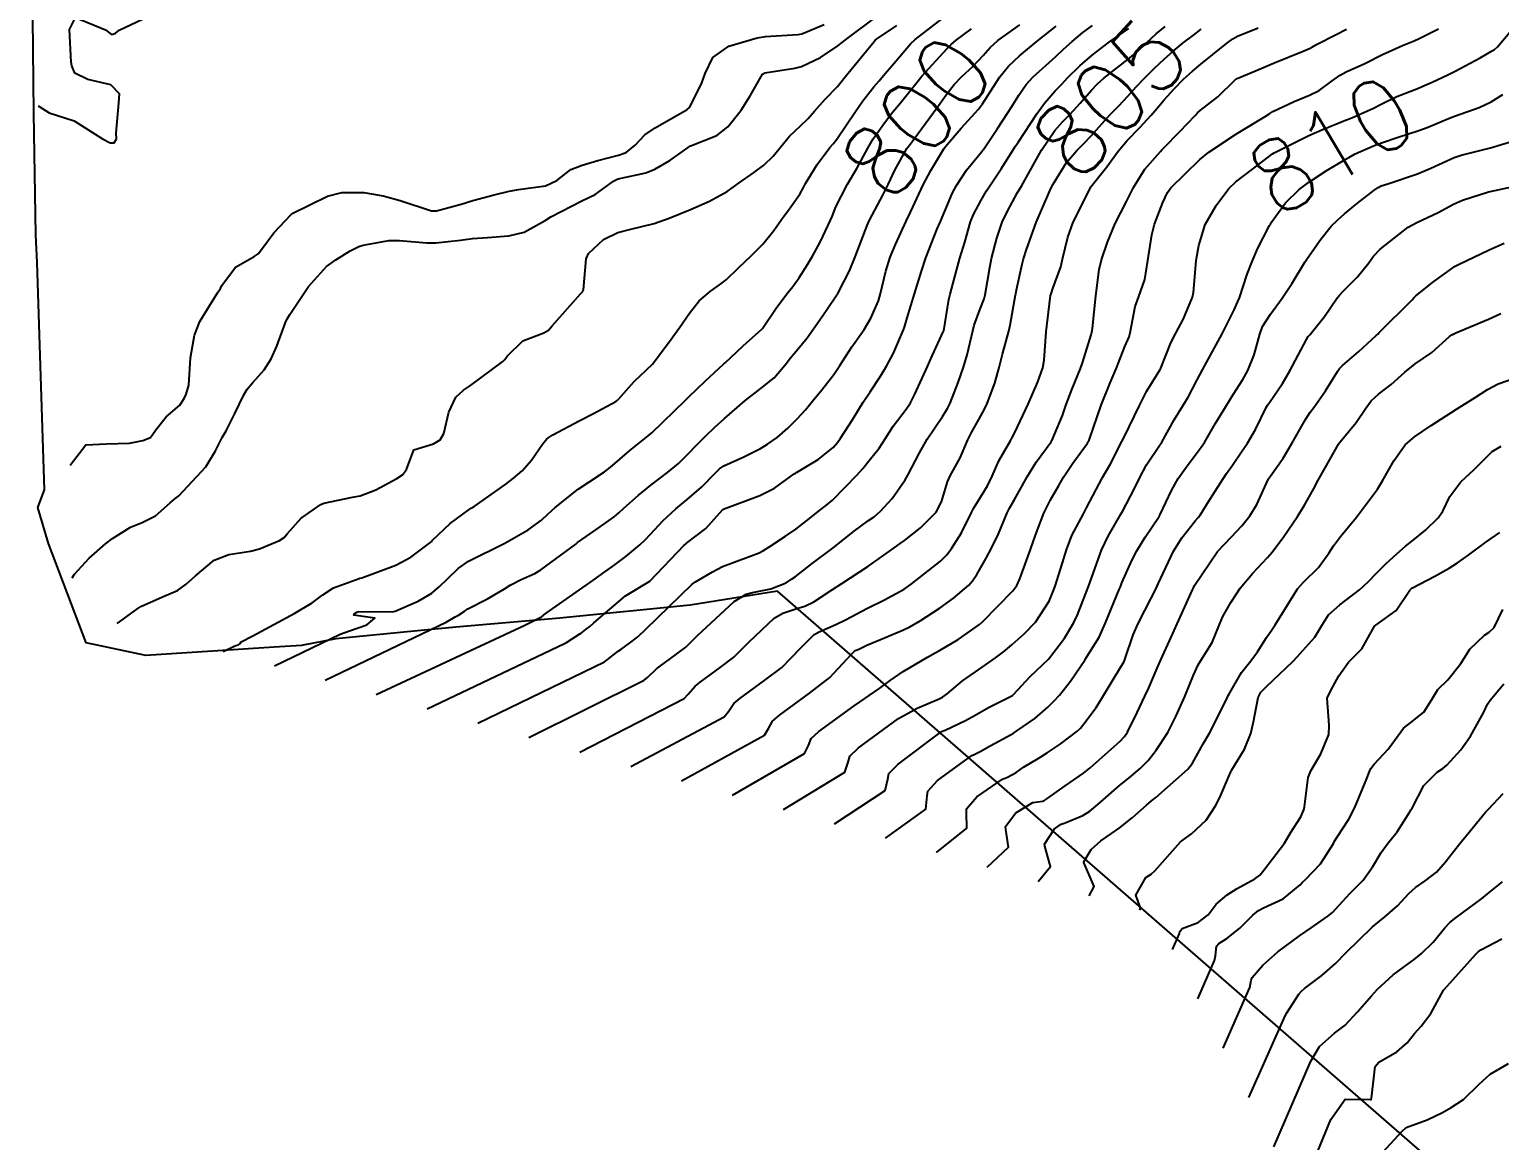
# Model space of a CAD drawing. Header units: metres. Extents: x 307586 to 320046, y 7427249 to 7434250.
# Drawn here: x 319058.2 to 319139.2, y 7427619.6 to 7427680.8 of the extents above; entities that cross this region are included whole.
import ezdxf
from ezdxf.enums import TextEntityAlignment as Align

# ---------------------------------------------------------------- set-up
doc = ezdxf.new("R2010")
doc.units = ezdxf.units.M
doc.header["$MEASUREMENT"] = 0
for name, color, linetype in [('Area', 45, 'Continuous'), ('Cotas', 45, 'Continuous'), ('Curvas de Nivel 1m', 11, 'Continuous'), ('Curvas de Nivel 5m', 15, 'Continuous')]:
    doc.layers.add(name, color=color, linetype=linetype)
doc.styles.add('Style-STANDARD', font='STANDARD.shx')

msp = doc.modelspace()

# ---------------------------------------------------------------- linework, layer by layer
at = {"layer": 'Area'}
msp.add_polyline3d([(319138.636, 7427615.727, 826.747), (319099.406, 7427649.897, 804.021), (319094.589, 7427649.132, 802.617), (319087.418, 7427648.418, 800.706), (319081.688, 7427647.917, 799.786), (319079.583, 7427647.718, 799.276), (319075.082, 7427647.275, 802.838), (319073.193, 7427646.916, 804.937), (319071.683, 7427646.819, 802.355), (319064.619, 7427646.361, 802.22), (319061.328, 7427647.065, 807.509), (319059.261, 7427652.537, 803.972), (319058.671, 7427654.519, 804.834), (319059.036, 7427655.486, 804.108), (319058.637, 7427668.015, 795.355), (319058.555, 7427669.53, 795.315), (319058.453, 7427676.23, 795.055), (319058.304, 7427690.269, 796.975), (319058.204, 7427692.157, 795.246), (319058.369, 7427693.216, 795.137), (319058.322, 7427697.597, 794.806), (319058.472, 7427700.575, 794.617), (319058.728, 7427703.345, 794.826), (319058.248, 7427719.365, 794.916)], dxfattribs=at)
at = {"layer": 'Curvas de Nivel 1m', "flags": 128}
for points, elevation in [([(319060.443, 7427656.84), (319061.318, 7427657.967), (319062.455, 7427658.013), (319063.72, 7427658.065), (319064.457, 7427658.206), (319064.872, 7427658.372), (319065.176, 7427658.783), (319065.74, 7427659.512), (319066.484, 7427660.143), (319066.735, 7427660.52), (319066.843, 7427660.765), (319066.981, 7427661.246), (319067.079, 7427662.762), (319067.291, 7427663.999), (319067.598, 7427664.754), (319068.559, 7427666.339), (319068.719, 7427666.581), (319068.803, 7427666.738), (319069.547, 7427667.756), (319070.579, 7427668.341), (319070.804, 7427668.494), (319070.995, 7427668.716), (319071.671, 7427669.635), (319072.612, 7427670.652), (319072.638, 7427670.674), (319072.667, 7427670.699), (319074.623, 7427671.664), (319075.419, 7427671.868), (319076.625, 7427671.865), (319077.679, 7427671.69), (319078.621, 7427671.431), (319080.355, 7427670.863), (319080.615, 7427670.847), (319081.99, 7427671.216), (319082.621, 7427671.427), (319083.796, 7427671.734), (319084.627, 7427671.935), (319085.141, 7427672.032), (319086.63, 7427672.237), (319087.258, 7427672.521), (319088.024, 7427673.128), (319088.646, 7427673.366), (319089.509, 7427673.632), (319090.655, 7427673.923), (319091.068, 7427674.065), (319091.557, 7427674.471), (319092.099, 7427675.035), (319092.673, 7427675.427), (319094.43, 7427676.434), (319094.565, 7427676.552), (319094.688, 7427676.785), (319095.227, 7427677.903), (319095.414, 7427678.423), (319095.845, 7427679.295), (319096.728, 7427679.918), (319098.285, 7427680.387), (319098.734, 7427680.456), (319100.53, 7427680.567), (319100.735, 7427680.613), (319101.968, 7427681.12)], 796), ([(319060.563, 7427650.64), (319060.688, 7427650.837), (319061.493, 7427651.718), (319062.39, 7427652.521), (319062.785, 7427652.814), (319063.779, 7427653.423), (319064.406, 7427653.691), (319065.14, 7427654.055), (319065.951, 7427654.775), (319066.211, 7427654.986), (319066.427, 7427655.149), (319067.913, 7427656.748), (319068.452, 7427657.636), (319068.828, 7427658.367), (319069.046, 7427658.734), (319069.518, 7427659.689), (319070.014, 7427660.725), (319070.196, 7427661.023), (319070.5, 7427661.403), (319071.124, 7427662.097), (319071.52, 7427662.71), (319071.837, 7427663.393), (319072.309, 7427664.702), (319072.383, 7427664.863), (319072.547, 7427665.14), (319073.58, 7427666.685), (319074.574, 7427667.793), (319075.078, 7427668.165), (319075.878, 7427668.657), (319076.352, 7427668.886), (319076.588, 7427668.956), (319078.002, 7427669.218), (319078.592, 7427669.219), (319080.098, 7427669.097), (319080.59, 7427669.092), (319081.952, 7427669.234), (319082.6, 7427669.332), (319083.426, 7427669.392), (319084.602, 7427669.47), (319085.458, 7427669.688), (319086.611, 7427670.326), (319086.926, 7427670.525), (319088.622, 7427671.401), (319089.359, 7427671.759), (319090.372, 7427672.483), (319090.534, 7427672.581), (319090.635, 7427672.609), (319092.15, 7427672.955), (319092.643, 7427673.151), (319093.478, 7427673.62), (319094.603, 7427674.431), (319094.663, 7427674.461), (319096.071, 7427675.013), (319096.674, 7427675.478), (319097.4, 7427676.399), (319097.89, 7427677.197), (319098.575, 7427678.382), (319098.714, 7427678.458), (319100.363, 7427678.717), (319100.717, 7427678.809), (319101.771, 7427679.301), (319102.729, 7427679.937), (319103.225, 7427680.333), (319104.744, 7427681.462)], 797), ([(319063.033, 7427648.12), (319063.969, 7427648.796), (319064.179, 7427648.959), (319064.347, 7427649.067), (319065.532, 7427649.601), (319066.361, 7427649.95), (319066.843, 7427650.285), (319067.347, 7427650.755), (319068.382, 7427651.606), (319069.191, 7427651.926), (319070.387, 7427652.104), (319070.874, 7427652.23), (319071.984, 7427652.704), (319072.233, 7427652.864), (319072.398, 7427653.066), (319073.174, 7427653.926), (319074.249, 7427654.673), (319074.424, 7427654.747), (319075.999, 7427655.083), (319076.428, 7427655.16), (319077.285, 7427655.491), (319078.438, 7427656.117), (319078.747, 7427656.31), (319078.973, 7427656.615), (319079.378, 7427657.686), (319080.457, 7427658.026), (319080.82, 7427658.236), (319081.021, 7427658.594), (319081.299, 7427659.773), (319081.694, 7427660.588), (319082.112, 7427660.969), (319082.499, 7427661.229), (319084.281, 7427662.553), (319084.393, 7427662.673), (319084.518, 7427662.857), (319085.381, 7427663.691), (319086.537, 7427664.139), (319086.783, 7427664.283), (319086.99, 7427664.523), (319088.561, 7427666.277), (319088.669, 7427666.391), (319088.719, 7427666.498), (319088.874, 7427668.212), (319088.997, 7427668.496), (319089.819, 7427669.269), (319090.605, 7427669.657), (319091.248, 7427669.832), (319092.61, 7427670.16), (319093.438, 7427670.448), (319094.618, 7427670.931), (319095.661, 7427671.381), (319096.628, 7427671.928), (319097.29, 7427672.4), (319098.081, 7427672.949), (319098.648, 7427673.375), (319099.163, 7427673.867), (319099.568, 7427674.371), (319100.059, 7427674.976), (319100.675, 7427675.535), (319101.087, 7427675.947), (319101.438, 7427676.352), (319102.03, 7427677.01), (319102.703, 7427677.703), (319102.988, 7427678.057), (319103.196, 7427678.333), (319104.732, 7427680.181), (319104.788, 7427680.254), (319104.863, 7427680.309), (319105.971, 7427681.067)], 798), ([(319068.883, 7427646.58), (319069.483, 7427646.871), (319069.568, 7427646.903), (319069.724, 7427646.957), (319069.805, 7427647.018), (319069.87, 7427647.108), (319070.512, 7427647.442), (319072.829, 7427648.693), (319073.769, 7427649.261), (319074.358, 7427649.696), (319074.948, 7427650.081), (319076.372, 7427650.607), (319076.406, 7427650.616), (319076.517, 7427650.648), (319078.38, 7427651.335), (319079.218, 7427651.778), (319080.303, 7427652.601), (319080.35, 7427652.644), (319080.394, 7427652.69), (319081.374, 7427653.625), (319082.42, 7427654.402), (319082.531, 7427654.468), (319082.7, 7427654.576), (319084.435, 7427655.807), (319084.856, 7427656.128), (319085.333, 7427656.541), (319085.854, 7427657.13), (319086.465, 7427658.003), (319086.704, 7427658.292), (319087.034, 7427658.522), (319088.481, 7427659.29), (319089.277, 7427659.7), (319090.492, 7427660.355), (319090.567, 7427660.404), (319090.643, 7427660.478), (319091.512, 7427661.461), (319092.512, 7427662.415), (319092.554, 7427662.459), (319093.394, 7427663.583), (319094.027, 7427664.438), (319094.551, 7427665.221), (319095.082, 7427665.9), (319095.693, 7427666.419), (319096.209, 7427666.772), (319096.573, 7427667.062), (319097.262, 7427667.721), (319097.978, 7427668.389), (319098.599, 7427669.013), (319099.207, 7427669.774), (319099.63, 7427670.37), (319100.042, 7427670.942), (319100.627, 7427671.768), (319100.841, 7427672.148), (319100.948, 7427672.357), (319101.59, 7427673.41), (319102.291, 7427674.344), (319102.462, 7427674.545), (319102.668, 7427674.804), (319103.698, 7427676.325), (319104.104, 7427676.907), (319104.703, 7427677.68), (319104.995, 7427678.021), (319105.234, 7427678.305), (319105.917, 7427679.102), (319106.731, 7427680.057), (319106.976, 7427680.286), (319108.747, 7427681.657)], 799), ([(319074.493, 7427645), (319081.155, 7427648.19), (319081.648, 7427648.489), (319081.827, 7427648.585), (319082.143, 7427648.785), (319082.348, 7427648.936), (319083.432, 7427649.489), (319084.365, 7427650.039), (319084.681, 7427650.234), (319085.281, 7427650.541), (319086.032, 7427650.877), (319086.378, 7427651.076), (319088.292, 7427652.502), (319088.346, 7427652.548), (319088.394, 7427652.591), (319089.518, 7427653.377), (319090.416, 7427654.005), (319090.673, 7427654.223), (319090.933, 7427654.475), (319091.724, 7427655.173), (319092.436, 7427655.742), (319093.349, 7427656.446), (319093.943, 7427656.945), (319094.458, 7427657.446), (319094.94, 7427657.951), (319095.42, 7427658.421), (319095.958, 7427658.936), (319096.483, 7427659.417), (319097.612, 7427660.393), (319098.5, 7427661.085), (319099.217, 7427661.662), (319099.834, 7427662.367), (319100.127, 7427662.756), (319100.526, 7427663.236), (319101.035, 7427663.855), (319101.386, 7427664.352), (319101.855, 7427665.042), (319102.56, 7427666.069), (319102.736, 7427666.337), (319103.368, 7427667.541), (319103.675, 7427668.324), (319104.337, 7427670.041), (319104.46, 7427670.312), (319104.616, 7427670.616), (319105.213, 7427671.719), (319105.491, 7427672.301), (319105.857, 7427673.086), (319106.532, 7427674.291), (319106.586, 7427674.368), (319106.665, 7427674.478), (319107.991, 7427676.27), (319108.285, 7427676.671), (319108.698, 7427677.25), (319109.14, 7427677.822), (319109.549, 7427678.252), (319110.153, 7427678.811), (319110.725, 7427679.404), (319111.12, 7427679.846), (319111.543, 7427680.232), (319112.226, 7427680.737), (319112.742, 7427681.104)], 801), ([(319077.293, 7427644.21), (319085.484, 7427648.026), (319085.523, 7427648.048), (319086.409, 7427648.5), (319086.48, 7427648.562), (319086.514, 7427648.585), (319086.662, 7427648.685), (319089.231, 7427650.491), (319089.885, 7427650.977), (319090.381, 7427651.327), (319091.051, 7427651.808), (319091.828, 7427652.466), (319092.121, 7427652.739), (319092.402, 7427653.038), (319093.085, 7427653.778), (319093.797, 7427654.439), (319094.428, 7427654.959), (319095.218, 7427655.639), (319095.991, 7427656.415), (319096.212, 7427656.647), (319096.449, 7427656.817), (319097.543, 7427657.307), (319098.464, 7427657.768), (319098.848, 7427657.996), (319099.379, 7427658.371), (319099.965, 7427658.878), (319100.483, 7427659.39), (319100.945, 7427659.898), (319101.32, 7427660.352), (319101.847, 7427660.998), (319102.508, 7427661.84), (319102.836, 7427662.335), (319103.498, 7427663.356), (319104.182, 7427664.315), (319104.549, 7427664.935), (319104.962, 7427665.902), (319105.077, 7427666.305), (319105.361, 7427667.523), (319105.603, 7427668.3), (319105.898, 7427668.999), (319106.493, 7427670.291), (319106.533, 7427670.371), (319106.615, 7427670.545), (319107.423, 7427672.278), (319107.841, 7427673.076), (319108.568, 7427674.261), (319108.664, 7427674.39), (319109.525, 7427675.401), (319110.288, 7427676.244), (319110.474, 7427676.454), (319110.69, 7427676.744), (319111.275, 7427677.663), (319111.645, 7427678.231), (319112.123, 7427678.822), (319112.725, 7427679.39), (319113.705, 7427680.205), (319114.741, 7427681.034)], 802), ([(319080.103, 7427643.42), (319087.676, 7427647.021), (319087.784, 7427647.085), (319088.513, 7427647.549), (319088.59, 7427647.6), (319088.875, 7427647.806), (319089.066, 7427647.952), (319089.293, 7427648.166), (319091.031, 7427649.639), (319092.373, 7427650.46), (319094.272, 7427652.432), (319094.332, 7427652.493), (319094.395, 7427652.546), (319095.464, 7427653.363), (319096.401, 7427654.41), (319096.46, 7427654.446), (319098.431, 7427655.182), (319099.234, 7427655.573), (319100.329, 7427656.361), (319100.396, 7427656.408), (319100.444, 7427656.437), (319101.649, 7427657.154), (319102.465, 7427657.823), (319102.71, 7427658.096), (319102.881, 7427658.334), (319103.545, 7427659.386), (319104.122, 7427660.316), (319104.499, 7427660.887), (319105.069, 7427661.743), (319105.412, 7427662.301), (319105.8, 7427663.021), (319106.344, 7427664.292), (319106.395, 7427664.441), (319106.55, 7427664.959), (319106.949, 7427666.284), (319107.328, 7427667.533), (319107.577, 7427668.275), (319108.2, 7427669.857), (319108.374, 7427670.264), (319108.619, 7427670.839), (319109.046, 7427671.839), (319109.255, 7427672.254), (319109.807, 7427673.087), (319110.661, 7427674.124), (319110.712, 7427674.19), (319110.745, 7427674.239), (319111.512, 7427675.394), (319112.062, 7427676.226), (319112.306, 7427676.607), (319112.698, 7427677.227), (319113.103, 7427677.818), (319113.457, 7427678.209), (319114.725, 7427679.354), (319115.161, 7427679.754), (319115.631, 7427680.181), (319116.226, 7427680.687), (319116.742, 7427681.067)], 803), ([(319082.903, 7427642.63), (319089.872, 7427646.013), (319090.029, 7427646.128), (319090.629, 7427646.593), (319090.774, 7427646.696), (319091.335, 7427647.103), (319091.711, 7427647.39), (319092.155, 7427647.812), (319094.706, 7427650.292), (319094.885, 7427650.425), (319095.825, 7427650.969), (319096.381, 7427651.258), (319097.799, 7427651.8), (319098.389, 7427652.023), (319098.625, 7427652.143), (319098.988, 7427652.374), (319099.836, 7427652.931), (319100.407, 7427653.314), (319100.997, 7427653.772), (319101.716, 7427654.347), (319102.117, 7427654.652), (319102.429, 7427654.918), (319103.796, 7427656.32), (319104.096, 7427656.667), (319104.455, 7427657.099), (319104.995, 7427657.774), (319105.331, 7427658.301), (319105.775, 7427659.002), (319106.489, 7427659.929), (319106.735, 7427660.286), (319106.975, 7427660.76), (319107.661, 7427662.273), (319107.926, 7427662.864), (319108.542, 7427664.219), (319108.557, 7427664.246), (319108.84, 7427665.977), (319108.904, 7427666.257), (319109.26, 7427667.576), (319109.442, 7427668.252), (319109.715, 7427669.136), (319110.039, 7427670.246), (319110.201, 7427670.661), (319110.625, 7427671.441), (319110.915, 7427671.952), (319111.09, 7427672.235), (319111.712, 7427673.164), (319112.387, 7427674.223), (319112.495, 7427674.391), (319112.667, 7427674.649), (319113.682, 7427676.205), (319114.101, 7427676.79), (319114.702, 7427677.472), (319115.055, 7427677.84), (319115.38, 7427678.183), (319116.057, 7427678.839), (319116.726, 7427679.43), (319117.694, 7427680.156), (319118.744, 7427680.901)], 804), ([(319088.513, 7427641.04), (319094.272, 7427643.995), (319094.491, 7427644.229), (319094.868, 7427644.677), (319095.141, 7427644.888), (319096.248, 7427645.698), (319097.001, 7427646.266), (319097.847, 7427647.11), (319099.22, 7427648.423), (319099.691, 7427648.699), (319100.515, 7427648.976), (319100.902, 7427649.084), (319101.402, 7427649.31), (319102.369, 7427649.956), (319102.943, 7427650.331), (319104.383, 7427651.27), (319104.994, 7427651.697), (319105.825, 7427652.296), (319106.158, 7427652.531), (319106.399, 7427652.704), (319107.285, 7427653.401), (319108.141, 7427654.264), (319108.429, 7427654.834), (319108.767, 7427655.93), (319108.92, 7427656.255), (319109.454, 7427657.254), (319109.884, 7427658.246), (319110.078, 7427658.643), (319110.484, 7427659.362), (319110.803, 7427659.923), (319110.956, 7427660.235), (319111.366, 7427661.37), (319111.615, 7427662.229), (319111.798, 7427662.953), (319112.134, 7427664.224), (319112.214, 7427664.556), (319112.515, 7427666.22), (319112.52, 7427666.264), (319112.567, 7427666.498), (319112.879, 7427667.925), (319112.952, 7427668.215), (319113.111, 7427668.725), (319113.641, 7427670.205), (319114.399, 7427671.962), (319114.519, 7427672.192), (319114.556, 7427672.269), (319114.636, 7427672.422), (319115.323, 7427673.513), (319115.893, 7427674.178), (319116.277, 7427674.564), (319116.671, 7427674.987), (319117.717, 7427676.154), (319118.192, 7427676.646), (319118.698, 7427677.168), (319119.163, 7427677.679), (319119.581, 7427678.131), (319120.155, 7427678.689), (319120.724, 7427679.234), (319121.189, 7427679.654), (319121.744, 7427680.11), (319122.306, 7427680.538), (319122.744, 7427680.862)], 806), ([(319091.323, 7427640.25), (319096.471, 7427642.986), (319096.706, 7427643.285), (319096.995, 7427643.716), (319097.321, 7427643.986), (319098.708, 7427644.995), (319099.644, 7427645.704), (319100.67, 7427646.761), (319101.428, 7427647.509), (319101.696, 7427647.665), (319102.624, 7427648.061), (319103.147, 7427648.328), (319104.36, 7427648.972), (319105.253, 7427649.412), (319106.37, 7427650.023), (319106.756, 7427650.284), (319108.386, 7427651.566), (319108.731, 7427651.915), (319108.981, 7427652.254), (319109.531, 7427653.124), (319110.092, 7427654.243), (319110.201, 7427654.467), (319110.429, 7427654.846), (319110.963, 7427655.709), (319111.22, 7427656.232), (319111.597, 7427657.087), (319112.245, 7427658.222), (319112.332, 7427658.364), (319112.477, 7427658.653), (319113.213, 7427660.209), (319113.736, 7427661.432), (319114.011, 7427662.198), (319114.087, 7427662.629), (319114.203, 7427664.195), (319114.421, 7427666.052), (319114.446, 7427666.192), (319114.47, 7427666.286), (319114.569, 7427666.571), (319114.998, 7427667.775), (319115.107, 7427668.185), (319115.387, 7427669.4), (319115.666, 7427670.179), (319116.633, 7427672.131), (319116.662, 7427672.17), (319117.532, 7427673.274), (319118.172, 7427674.147), (319118.669, 7427674.735), (319119.361, 7427675.448), (319119.98, 7427676.127), (319120.307, 7427676.505), (319120.696, 7427676.96), (319121.247, 7427677.573), (319121.769, 7427678.109), (319122.266, 7427678.556), (319122.721, 7427678.938), (319124.135, 7427680.079), (319124.482, 7427680.329), (319124.739, 7427680.467), (319125.876, 7427680.928)], 807), ([(319094.123, 7427639.46), (319098.681, 7427641.971), (319098.914, 7427642.345), (319099.127, 7427642.752), (319099.508, 7427643.081), (319101.168, 7427644.291), (319102.292, 7427645.142), (319103.468, 7427646.416), (319103.64, 7427646.593), (319103.701, 7427646.631), (319103.917, 7427646.728), (319104.332, 7427646.928), (319105.302, 7427647.337), (319106.345, 7427647.767), (319106.692, 7427647.941), (319107.267, 7427648.276), (319108.36, 7427648.983), (319109.095, 7427649.523), (319109.934, 7427650.244), (319110.14, 7427650.477), (319110.379, 7427650.831), (319110.901, 7427651.721), (319111.173, 7427652.232), (319111.569, 7427653.065), (319112.046, 7427654.224), (319112.171, 7427654.477), (319112.43, 7427654.92), (319113.16, 7427656.209), (319113.649, 7427657.008), (319114.472, 7427658.138), (319114.497, 7427658.166), (319114.508, 7427658.19), (319115.091, 7427659.58), (319115.303, 7427660.182), (319115.632, 7427661.048), (319116.097, 7427662.174), (319116.205, 7427662.486), (319116.534, 7427663.549), (319116.683, 7427664.025), (319116.718, 7427664.167), (319116.753, 7427664.375), (319116.932, 7427666.164), (319117.117, 7427667.63), (319117.246, 7427668.16), (319117.586, 7427669.138), (319117.999, 7427670.149), (319118.625, 7427671.373), (319119.015, 7427672.136), (319119.635, 7427673.143), (319120.492, 7427674.122), (319120.576, 7427674.208), (319120.665, 7427674.301), (319121.554, 7427675.231), (319122.402, 7427676.103), (319122.539, 7427676.247), (319122.687, 7427676.384), (319123.647, 7427677.138), (319124.604, 7427678.072), (319124.714, 7427678.145), (319126.071, 7427678.705), (319126.722, 7427678.991), (319128.345, 7427679.641), (319128.731, 7427679.816), (319128.864, 7427679.886), (319129.093, 7427680.016), (319130.171, 7427680.576), (319130.746, 7427680.868)], 808), ([(319096.933, 7427638.67), (319100.89, 7427640.958), (319101.109, 7427641.411), (319101.258, 7427641.789), (319101.688, 7427642.178), (319103.625, 7427643.589), (319105.046, 7427644.557), (319105.614, 7427644.993), (319106.315, 7427645.471), (319107.656, 7427646.27), (319108.082, 7427646.509), (319108.329, 7427646.64), (319109.349, 7427647.239), (319110.348, 7427647.933), (319110.522, 7427648.066), (319110.707, 7427648.235), (319112.37, 7427649.92), (319112.579, 7427650.217), (319112.742, 7427650.58), (319113.341, 7427652.206), (319113.617, 7427652.989), (319114.062, 7427654.195), (319114.43, 7427654.938), (319114.891, 7427655.733), (319115.155, 7427656.183), (319115.672, 7427656.96), (319116.471, 7427658.053), (319116.519, 7427658.123), (319116.545, 7427658.169), (319116.587, 7427658.281), (319117.237, 7427660.159), (319117.727, 7427661.373), (319118.054, 7427662.147), (319118.182, 7427662.48), (319118.532, 7427663.385), (319118.762, 7427663.916), (319118.825, 7427664.137), (319119.104, 7427665.588), (319119.303, 7427666.133), (319119.639, 7427667.067), (319119.803, 7427668.128), (319120.015, 7427669.534), (319120.174, 7427670.124), (319120.625, 7427671.322), (319120.875, 7427671.873), (319121.065, 7427672.116), (319121.862, 7427672.897), (319122.659, 7427673.682), (319123.153, 7427674.093), (319124.673, 7427675.092), (319125.281, 7427675.46), (319126.251, 7427676.054), (319126.514, 7427676.223), (319126.687, 7427676.322), (319127.853, 7427676.875), (319128.701, 7427677.217), (319129.236, 7427677.484), (319129.947, 7427678.008), (319130.386, 7427678.334), (319130.718, 7427678.505), (319131.744, 7427678.968), (319132.728, 7427679.468), (319133.822, 7427679.964), (319134.463, 7427680.228), (319134.739, 7427680.349), (319135.811, 7427680.875)], 809), ([(319102.543, 7427637.09), (319105.339, 7427638.917), (319105.48, 7427639.549), (319105.535, 7427639.856), (319106.054, 7427640.371), (319108.408, 7427642.156), (319108.443, 7427642.172), (319108.633, 7427642.256), (319109.749, 7427642.777), (319110.286, 7427643.082), (319111.019, 7427643.502), (319112.302, 7427644.131), (319112.35, 7427644.161), (319112.399, 7427644.209), (319113.316, 7427645.197), (319114.323, 7427646.167), (319115.202, 7427647.32), (319115.73, 7427648.176), (319115.924, 7427648.607), (319116.369, 7427649.746), (319116.534, 7427650.168), (319116.62, 7427650.411), (319117.25, 7427652.157), (319117.619, 7427652.937), (319118.313, 7427654.142), (319118.425, 7427654.328), (319119.054, 7427655.517), (319119.345, 7427656.131), (319119.725, 7427656.856), (319120.471, 7427657.989), (319120.526, 7427658.065), (319120.561, 7427658.119), (319121.249, 7427659.349), (319121.724, 7427660.108), (319122.012, 7427660.59), (319122.507, 7427661.538), (319122.8, 7427662.096), (319123.14, 7427662.708), (319123.896, 7427664.08), (319124.556, 7427665.41), (319124.763, 7427665.866), (319124.841, 7427666.067), (319125.272, 7427667.374), (319125.54, 7427668.061), (319125.857, 7427668.801), (319126.502, 7427670.051), (319126.548, 7427670.117), (319126.616, 7427670.225), (319127.377, 7427671.294), (319128.124, 7427672.028), (319128.647, 7427672.414), (319129.613, 7427673.051), (319130.66, 7427673.677), (319130.862, 7427673.797), (319131.222, 7427673.994), (319132.217, 7427674.435), (319132.669, 7427674.608), (319133.635, 7427674.928), (319134.676, 7427675.256), (319135.182, 7427675.44), (319136.358, 7427675.933), (319136.586, 7427676.03), (319136.685, 7427676.067), (319138.047, 7427676.555), (319138.697, 7427676.857), (319139.341, 7427677.256)], 811), ([(319105.343, 7427636.3), (319107.578, 7427637.889), (319107.651, 7427638.625), (319107.676, 7427638.889), (319108.222, 7427639.474), (319110.107, 7427640.851), (319110.241, 7427640.916), (319110.568, 7427641.078), (319111.113, 7427641.378), (319112.271, 7427642.012), (319112.395, 7427642.086), (319112.588, 7427642.207), (319113.583, 7427642.897), (319114.293, 7427643.512), (319114.63, 7427643.855), (319114.929, 7427644.184), (319115.543, 7427644.945), (319116.322, 7427646.103), (319116.37, 7427646.169), (319117.122, 7427647.377), (319117.472, 7427648.153), (319118.224, 7427649.995), (319118.286, 7427650.141), (319118.375, 7427650.361), (319118.926, 7427651.596), (319119.191, 7427652.132), (319119.646, 7427652.886), (319120.421, 7427654.023), (319120.459, 7427654.083), (319120.484, 7427654.119), (319121.095, 7427655.455), (319121.468, 7427656.11), (319121.874, 7427656.683), (319122.463, 7427657.465), (319122.734, 7427657.831), (319122.91, 7427658.093), (319123.514, 7427659.115), (319124.092, 7427660.076), (319124.503, 7427660.739), (319125.021, 7427661.559), (319125.311, 7427662.062), (319125.658, 7427662.932), (319125.96, 7427664.056), (319126.12, 7427664.481), (319126.554, 7427665.161), (319127.187, 7427666.041), (319127.738, 7427666.87), (319128.444, 7427668.022), (319128.595, 7427668.254), (319129.325, 7427669.294), (319129.897, 7427670.007), (319130.255, 7427670.367), (319130.623, 7427670.684), (319131.344, 7427671.281), (319132.251, 7427671.984), (319132.484, 7427672.142), (319132.645, 7427672.224), (319133.019, 7427672.347), (319134.652, 7427672.89), (319135.386, 7427673.212), (319136.662, 7427673.798), (319137.053, 7427673.924), (319138.667, 7427674.326), (319139.872, 7427674.687)], 812), ([(319108.153, 7427635.51), (319109.836, 7427636.853), (319109.819, 7427637.702), (319109.82, 7427637.919), (319110.387, 7427638.578), (319111.798, 7427639.553), (319112.069, 7427639.667), (319112.543, 7427639.914), (319112.958, 7427640.203), (319113.763, 7427640.69), (319114.261, 7427641.001), (319114.972, 7427641.477), (319115.886, 7427642.174), (319116.085, 7427642.363), (319116.279, 7427642.59), (319116.947, 7427643.506), (319117.352, 7427644.154), (319118.319, 7427645.731), (319118.471, 7427645.989), (319118.531, 7427646.138), (319118.985, 7427647.492), (319119.261, 7427648.131), (319119.638, 7427648.849), (319120.288, 7427650.121), (319120.318, 7427650.177), (319120.375, 7427650.311), (319121.215, 7427652.112), (319121.662, 7427652.849), (319122.418, 7427653.805), (319122.562, 7427653.957), (319122.675, 7427654.096), (319123.087, 7427654.748), (319123.931, 7427656.078), (319124.139, 7427656.383), (319124.454, 7427656.837), (319124.959, 7427657.572), (319125.29, 7427658.062), (319125.728, 7427658.81), (319126.341, 7427660.052), (319126.396, 7427660.149), (319126.497, 7427660.299), (319127.211, 7427661.341), (319127.619, 7427662.034), (319128.54, 7427663.774), (319128.636, 7427663.925), (319128.718, 7427664.018), (319129.536, 7427665.028), (319130.195, 7427666.004), (319130.35, 7427666.218), (319130.57, 7427666.456), (319131.349, 7427667.225), (319131.962, 7427667.986), (319132.231, 7427668.349), (319132.601, 7427668.747), (319134.143, 7427669.957), (319134.617, 7427670.21), (319135.796, 7427670.768), (319136.632, 7427671.222), (319137.122, 7427671.436), (319138.567, 7427671.901), (319138.643, 7427671.921), (319140.259, 7427672.271)], 813), ([(319110.953, 7427634.71), (319112.119, 7427635.806), (319111.977, 7427636.783), (319111.967, 7427636.949), (319112.534, 7427637.689), (319113.468, 7427638.27), (319114.019, 7427638.336), (319114.079, 7427638.347), (319114.236, 7427638.46), (319115.243, 7427639.18), (319116.25, 7427639.874), (319116.616, 7427640.165), (319118.268, 7427641.649), (319118.513, 7427641.895), (319118.684, 7427642.136), (319119.207, 7427643.213), (319119.634, 7427644.127), (319119.848, 7427644.584), (319120.318, 7427645.658), (319120.511, 7427646.117), (319121.076, 7427647.375), (319121.419, 7427648.104), (319122.262, 7427649.981), (319122.31, 7427650.091), (319122.374, 7427650.216), (319123.643, 7427652.081), (319123.998, 7427652.477), (319124.405, 7427652.895), (319124.97, 7427653.509), (319125.42, 7427654.06), (319125.799, 7427654.686), (319126.421, 7427656.05), (319126.443, 7427656.085), (319127.26, 7427657.239), (319127.733, 7427658.031), (319128.486, 7427659.363), (319128.744, 7427659.763), (319128.932, 7427660.016), (319129.577, 7427660.939), (319130.244, 7427662.003), (319130.362, 7427662.164), (319130.526, 7427662.333), (319131.411, 7427663.114), (319132.376, 7427663.982), (319132.462, 7427664.063), (319132.545, 7427664.152), (319134.35, 7427665.953), (319134.454, 7427666.063), (319134.566, 7427666.175), (319135.55, 7427666.968), (319136.59, 7427667.721), (319136.718, 7427667.801), (319136.943, 7427667.925), (319138.601, 7427668.699), (319139.423, 7427669.074)], 814), ([(319116.563, 7427633.13), (319116.845, 7427633.638), (319116.277, 7427634.951), (319116.269, 7427635.005), (319116.685, 7427635.676), (319117.205, 7427636.155), (319117.8, 7427636.555), (319118.214, 7427636.847), (319118.931, 7427637.424), (319119.733, 7427638.125), (319120.004, 7427638.353), (319120.237, 7427638.542), (319121.993, 7427640.094), (319122.256, 7427640.422), (319122.852, 7427641.499), (319123.188, 7427642.081), (319123.569, 7427642.792), (319124.184, 7427644.071), (319124.224, 7427644.15), (319124.305, 7427644.297), (319124.962, 7427645.418), (319125.463, 7427646.059), (319125.83, 7427646.555), (319126.342, 7427647.354), (319126.627, 7427647.768), (319126.812, 7427648.043), (319127.509, 7427649.177), (319128.039, 7427650.025), (319128.379, 7427650.402), (319129.192, 7427651.211), (319129.773, 7427652.006), (319130.016, 7427652.395), (319130.412, 7427652.924), (319131.285, 7427653.987), (319132.438, 7427655.524), (319132.73, 7427655.976), (319133.347, 7427657.079), (319133.969, 7427657.958), (319134.478, 7427658.412), (319135.398, 7427659.027), (319136.491, 7427659.733), (319136.798, 7427659.925), (319137.832, 7427660.581), (319138.51, 7427661.021), (319139.089, 7427661.32), (319140.522, 7427661.822)], 816), ([(319119.363, 7427632.34), (319119.394, 7427632.468), (319119.135, 7427633.164), (319119.684, 7427634.125), (319119.99, 7427634.317), (319120.187, 7427634.491), (319121.591, 7427636.099), (319121.938, 7427636.363), (319122.21, 7427636.547), (319123.004, 7427637.3), (319123.517, 7427638.077), (319123.766, 7427638.546), (319124.249, 7427639.653), (319124.367, 7427639.953), (319124.433, 7427640.068), (319125.122, 7427641.204), (319125.464, 7427642.058), (319125.624, 7427642.715), (319125.881, 7427644.054), (319126.014, 7427644.344), (319126.309, 7427644.642), (319127.783, 7427646.028), (319128.039, 7427646.313), (319128.332, 7427646.632), (319128.993, 7427647.364), (319129.383, 7427648.01), (319129.756, 7427648.609), (319130.364, 7427649.149), (319131.461, 7427649.984), (319131.938, 7427650.418), (319132.387, 7427650.888), (319132.927, 7427651.433), (319133.508, 7427651.959), (319133.982, 7427652.379), (319134.411, 7427652.723), (319135.095, 7427653.265), (319135.792, 7427653.936), (319136.045, 7427654.316), (319136.435, 7427655.121), (319137.035, 7427655.921), (319137.762, 7427656.602), (319138.464, 7427657.313), (319138.767, 7427657.598), (319139.252, 7427657.892)], 817), ([(319121.163, 7427630.16), (319121.545, 7427631.049), (319121.56, 7427631.159), (319121.693, 7427631.327), (319122.577, 7427631.658), (319123.127, 7427632.08), (319123.57, 7427632.668), (319124.17, 7427633.185), (319124.72, 7427633.519), (319125.689, 7427634.055), (319125.969, 7427634.268), (319126.188, 7427634.543), (319127.317, 7427636.033), (319127.65, 7427636.59), (319128.225, 7427637.468), (319128.391, 7427637.858), (319128.427, 7427638.018), (319128.633, 7427639.633), (319128.767, 7427640.015), (319129.325, 7427640.947), (319129.768, 7427642.005), (319129.778, 7427642.516), (319129.667, 7427644.006), (319129.876, 7427644.436), (319130.315, 7427645.235), (319130.856, 7427645.992), (319131.582, 7427646.733), (319132.284, 7427647.971), (319132.354, 7427648.036), (319133.472, 7427648.849), (319134.234, 7427649.951), (319134.295, 7427650.03), (319134.375, 7427650.089), (319135.599, 7427650.723), (319136.392, 7427651.181), (319136.852, 7427651.467), (319137.478, 7427651.914), (319138.41, 7427652.601), (319139.178, 7427653.129)], 818), ([(319122.553, 7427627.45), (319123.478, 7427629.562), (319123.518, 7427629.822), (319123.584, 7427630.353), (319123.713, 7427630.499), (319124.14, 7427630.778), (319124.872, 7427631.337), (319125.58, 7427632.056), (319125.888, 7427632.322), (319126.159, 7427632.454), (319127.246, 7427632.954), (319128.179, 7427633.733), (319128.323, 7427633.876), (319128.482, 7427634.017), (319129.315, 7427634.885), (319130.015, 7427636.002), (319130.08, 7427636.126), (319130.208, 7427636.329), (319130.874, 7427637.34), (319131.195, 7427637.986), (319131.85, 7427639.577), (319132.003, 7427639.974), (319132.083, 7427640.145), (319132.259, 7427640.368), (319133.025, 7427641.209), (319133.576, 7427641.957), (319133.874, 7427642.367), (319134.29, 7427642.673), (319135.006, 7427643.233), (319135.446, 7427643.939), (319135.761, 7427644.483), (319136.314, 7427645.028), (319137.044, 7427645.919), (319137.528, 7427646.719), (319138.347, 7427647.476), (319138.598, 7427647.648), (319138.864, 7427647.895), (319139.357, 7427648.896)], 819), ([(319125.353, 7427622.02), (319127.384, 7427626.558), (319127.448, 7427626.674), (319128.108, 7427627.7), (319128.252, 7427627.877), (319128.419, 7427628.017), (319129.389, 7427628.738), (319130.127, 7427629.398), (319130.704, 7427629.991), (319132.147, 7427631.389), (319132.458, 7427631.659), (319132.849, 7427631.963), (319133.555, 7427632.57), (319134.176, 7427633.248), (319134.536, 7427633.589), (319135.07, 7427633.941), (319135.7, 7427634.422), (319136.194, 7427634.993), (319136.903, 7427635.92), (319137.488, 7427636.637), (319138.227, 7427637.53), (319138.4, 7427637.728), (319138.558, 7427637.897), (319139.376, 7427638.754)], 821), ([(319126.743, 7427619.3), (319128.775, 7427624.008), (319129.25, 7427624.829), (319130.078, 7427625.555), (319130.662, 7427625.991), (319131.344, 7427626.732), (319132.108, 7427627.622), (319132.273, 7427627.806), (319132.428, 7427627.967), (319133.3, 7427628.779), (319134.127, 7427629.38), (319134.46, 7427629.616), (319134.869, 7427629.943), (319135.515, 7427630.564), (319136.154, 7427631.364), (319136.429, 7427631.656), (319136.774, 7427631.921), (319138.174, 7427632.959), (319138.686, 7427633.387), (319139.335, 7427633.888)], 822), ([(319128.143, 7427616.59), (319129.88, 7427620.795), (319130.672, 7427621.932), (319132.049, 7427621.903), (319132.089, 7427621.913), (319132.122, 7427621.969), (319132.309, 7427623.717), (319132.521, 7427623.965), (319133.504, 7427624.521), (319134.074, 7427625.035), (319134.493, 7427625.531), (319134.843, 7427625.942), (319135.388, 7427626.643), (319136.082, 7427627.93), (319136.097, 7427627.946), (319136.113, 7427627.965), (319137.857, 7427629.904), (319137.994, 7427630.043), (319138.137, 7427630.141), (319139.285, 7427630.75)], 823), ([(319132.736, 7427619.012), (319133.8, 7427620.168), (319134.017, 7427620.356), (319135.177, 7427620.783), (319136.032, 7427621.195), (319136.5, 7427621.459), (319137.184, 7427621.913), (319138.051, 7427622.742), (319138.66, 7427623.291), (319139.664, 7427623.884)], 824)]:
    msp.add_lwpolyline(points, dxfattribs=dict(at, elevation=elevation))
at = {"layer": 'Curvas de Nivel 5m', "flags": 128}
for points, elevation in [([(319058.683, 7427676.64), (319059.285, 7427676.246), (319060.673, 7427675.815), (319062.233, 7427674.824), (319062.66, 7427674.601), (319062.88, 7427674.596), (319062.992, 7427674.815), (319062.977, 7427675.127), (319063.127, 7427676.813), (319063.17, 7427677.295), (319062.693, 7427677.791), (319061.43, 7427678.098), (319060.699, 7427678.435), (319060.54, 7427678.842), (319060.503, 7427679.046), (319060.406, 7427680.845), (319060.74, 7427681.508), (319062.388, 7427680.823), (319062.729, 7427680.562), (319062.921, 7427680.626), (319063.154, 7427680.814), (319064.741, 7427681.56)], 795), ([(319085.713, 7427641.84), (319092.068, 7427645.006), (319092.267, 7427645.176), (319092.748, 7427645.635), (319092.957, 7427645.792), (319093.792, 7427646.4), (319094.355, 7427646.828), (319095.004, 7427647.461), (319097.011, 7427649.338), (319097.673, 7427649.74), (319098.029, 7427649.837), (319099.039, 7427650.039), (319099.873, 7427650.365), (319100.18, 7427650.557), (319100.376, 7427650.697), (319101.314, 7427651.421), (319102.392, 7427652.228), (319102.534, 7427652.338), (319103.563, 7427653.165), (319104.415, 7427653.792), (319104.719, 7427654.006), (319105.081, 7427654.303), (319105.718, 7427655.01), (319106.44, 7427656.046), (319106.582, 7427656.288), (319107.223, 7427657.517), (319107.652, 7427658.272), (319108.486, 7427659.532), (319108.772, 7427659.975), (319108.916, 7427660.256), (319109.36, 7427661.396), (319109.655, 7427662.249), (319109.856, 7427662.914), (319110.153, 7427664.244), (319110.234, 7427664.555), (319110.555, 7427665.404), (319110.788, 7427666.01), (319110.845, 7427666.237), (319111.094, 7427667.726), (319111.196, 7427668.234), (319111.478, 7427669.357), (319111.769, 7427670.228), (319112.047, 7427670.798), (319112.629, 7427671.864), (319112.834, 7427672.217), (319113.488, 7427673.37), (319113.945, 7427674.201), (319114.674, 7427675.271), (319115.107, 7427675.757), (319115.514, 7427676.182), (319116.075, 7427676.793), (319116.703, 7427677.503), (319117.025, 7427677.848), (319117.376, 7427678.16), (319118.724, 7427679.203), (319119.229, 7427679.634), (319119.744, 7427680.13), (319120.258, 7427680.607), (319120.746, 7427681.009)], 805), ([(319071.693, 7427645.79), (319075.32, 7427647.531), (319075.827, 7427647.725), (319076.784, 7427648.049), (319077.224, 7427648.41), (319076.067, 7427648.584), (319076.094, 7427648.652), (319076.244, 7427648.751), (319076.345, 7427648.782), (319078.192, 7427648.775), (319078.346, 7427648.8), (319079.609, 7427649.352), (319080.361, 7427649.798), (319080.796, 7427650.167), (319081.232, 7427650.591), (319081.818, 7427651.146), (319082.383, 7427651.549), (319084.393, 7427652.55), (319085.665, 7427653.276), (319086.412, 7427653.817), (319086.777, 7427654.165), (319087.159, 7427654.519), (319088.433, 7427655.515), (319089.019, 7427655.912), (319089.876, 7427656.486), (319090.198, 7427656.731), (319090.45, 7427656.938), (319091.28, 7427657.653), (319092.275, 7427658.462), (319092.385, 7427658.55), (319092.475, 7427658.629), (319094.333, 7427660.432), (319094.494, 7427660.588), (319095.442, 7427661.483), (319096.438, 7427662.411), (319096.473, 7427662.451), (319096.514, 7427662.487), (319097.513, 7427663.41), (319098.542, 7427664.342), (319098.559, 7427664.363), (319098.573, 7427664.38), (319099.373, 7427665.554), (319099.997, 7427666.366), (319100.246, 7427666.685), (319100.575, 7427667.149), (319101.051, 7427667.89), (319101.332, 7427668.353), (319101.778, 7427669.172), (319102.329, 7427670.343), (319102.415, 7427670.542), (319102.62, 7427671.068), (319103.263, 7427672.331), (319103.781, 7427673.188), (319104.376, 7427674.314), (319104.668, 7427674.828), (319105.287, 7427675.694), (319105.762, 7427676.299), (319106.184, 7427676.802), (319106.7, 7427677.44), (319107.071, 7427677.921), (319107.357, 7427678.28), (319108.728, 7427679.786), (319108.967, 7427680.021), (319109.242, 7427680.255), (319110.096, 7427680.889)], 800), ([(319099.733, 7427637.88), (319103.112, 7427639.939), (319103.3, 7427640.478), (319103.395, 7427640.823), (319103.872, 7427641.274), (319106.061, 7427642.892), (319107.102, 7427643.467), (319108.299, 7427643.982), (319108.485, 7427644.073), (319108.74, 7427644.256), (319109.599, 7427644.958), (319110.315, 7427645.454), (319111.416, 7427646.224), (319111.926, 7427646.619), (319112.334, 7427646.968), (319112.992, 7427647.554), (319113.617, 7427648.197), (319114.365, 7427649.363), (319114.611, 7427649.947), (319114.695, 7427650.187), (319115.098, 7427651.471), (319115.313, 7427652.181), (319115.614, 7427652.969), (319116.261, 7427654.172), (319116.319, 7427654.276), (319116.426, 7427654.5), (319117.298, 7427656.157), (319117.72, 7427656.885), (319118.375, 7427658.141), (319118.475, 7427658.35), (319119.065, 7427659.556), (319119.338, 7427660.132), (319119.731, 7427660.897), (319120.484, 7427662.12), (319120.494, 7427662.14), (319120.514, 7427662.193), (319121.071, 7427663.579), (319121.343, 7427664.112), (319121.757, 7427664.902), (319122.25, 7427666.103), (319122.307, 7427666.363), (319122.456, 7427668.101), (319122.473, 7427668.222), (319122.601, 7427668.948), (319122.96, 7427670.095), (319123.56, 7427671.155), (319124.255, 7427672.076), (319124.647, 7427672.446), (319125.563, 7427673.152), (319126.662, 7427673.99), (319126.761, 7427674.049), (319128.673, 7427675.001), (319129.375, 7427675.314), (319130.681, 7427675.855), (319130.788, 7427675.893), (319131.07, 7427675.996), (319132.191, 7427676.484), (319132.694, 7427676.744), (319133.512, 7427677.157), (319134.708, 7427677.619), (319134.944, 7427677.713), (319135.464, 7427677.942), (319136.313, 7427678.338), (319136.719, 7427678.545), (319138.106, 7427679.289), (319138.73, 7427679.641), (319138.885, 7427679.745), (319139.049, 7427679.897), (319139.833, 7427680.803)], 810), ([(319113.763, 7427633.92), (319114.446, 7427634.738), (319114.131, 7427635.865), (319114.116, 7427635.978), (319114.655, 7427636.811), (319115.034, 7427637.068), (319115.253, 7427637.144), (319116.224, 7427637.556), (319116.602, 7427637.79), (319117.043, 7427638.158), (319118.243, 7427639.192), (319118.767, 7427639.616), (319119.37, 7427640.129), (319119.808, 7427640.574), (319120.263, 7427641.139), (319120.893, 7427642.111), (319121.358, 7427643.032), (319121.835, 7427644.097), (319122.315, 7427645.272), (319122.564, 7427645.844), (319122.716, 7427646.086), (319123.338, 7427647.08), (319123.745, 7427648.076), (319123.922, 7427648.51), (319124.365, 7427649.285), (319124.672, 7427649.765), (319124.885, 7427650.065), (319125.558, 7427650.881), (319126.39, 7427651.752), (319126.652, 7427652.046), (319127.291, 7427652.922), (319128.044, 7427654.026), (319128.429, 7427654.648), (319128.925, 7427655.528), (319129.18, 7427656.013), (319129.631, 7427656.833), (319130.291, 7427658.002), (319130.363, 7427658.113), (319130.475, 7427658.247), (319131.276, 7427659.201), (319131.811, 7427659.987), (319132.095, 7427660.388), (319132.505, 7427660.76), (319133.201, 7427661.281), (319133.947, 7427661.959), (319134.528, 7427662.425), (319135.431, 7427663.044), (319136.419, 7427663.931), (319136.485, 7427663.989), (319136.544, 7427664.027), (319136.753, 7427664.135), (319138.553, 7427664.895), (319139.246, 7427665.204)], 815), ([(319123.953, 7427624.73), (319125.414, 7427628.073), (319125.497, 7427628.47), (319125.547, 7427628.628), (319126.126, 7427629.309), (319126.957, 7427630.038), (319128.142, 7427630.916), (319128.791, 7427631.369), (319129.708, 7427632.004), (319129.96, 7427632.197), (319130.159, 7427632.411), (319130.915, 7427633.245), (319131.651, 7427633.978), (319132.191, 7427634.738), (319132.646, 7427635.518), (319132.985, 7427635.962), (319133.521, 7427636.649), (319134.23, 7427637.758), (319134.307, 7427637.874), (319134.35, 7427637.949), (319134.993, 7427639.195), (319135.73, 7427639.935), (319136.049, 7427640.14), (319136.259, 7427640.312), (319137.028, 7427641.162), (319137.56, 7427641.911), (319138.296, 7427643.238), (319138.512, 7427643.687), (319138.654, 7427643.896), (319139.395, 7427644.806)], 820)]:
    msp.add_lwpolyline(points, dxfattribs=dict(at, elevation=elevation))

# ---------------------------------------------------------------- texts
at = {"layer": 'Cotas', "style": 'Style-STANDARD'}
for s, rotation, p in [('805', 47.01982, (319117.717, 7427677.092, 805)), ('800', 51.11858, (319107.078, 7427676.066, 800)), ('810', 30.81529, (319129.915, 7427674.492, 810))]:
    msp.add_text(s, height=4, rotation=rotation, dxfattribs=at).set_placement(p, align=Align.MIDDLE_CENTER)

doc.saveas('drawing.dxf')
